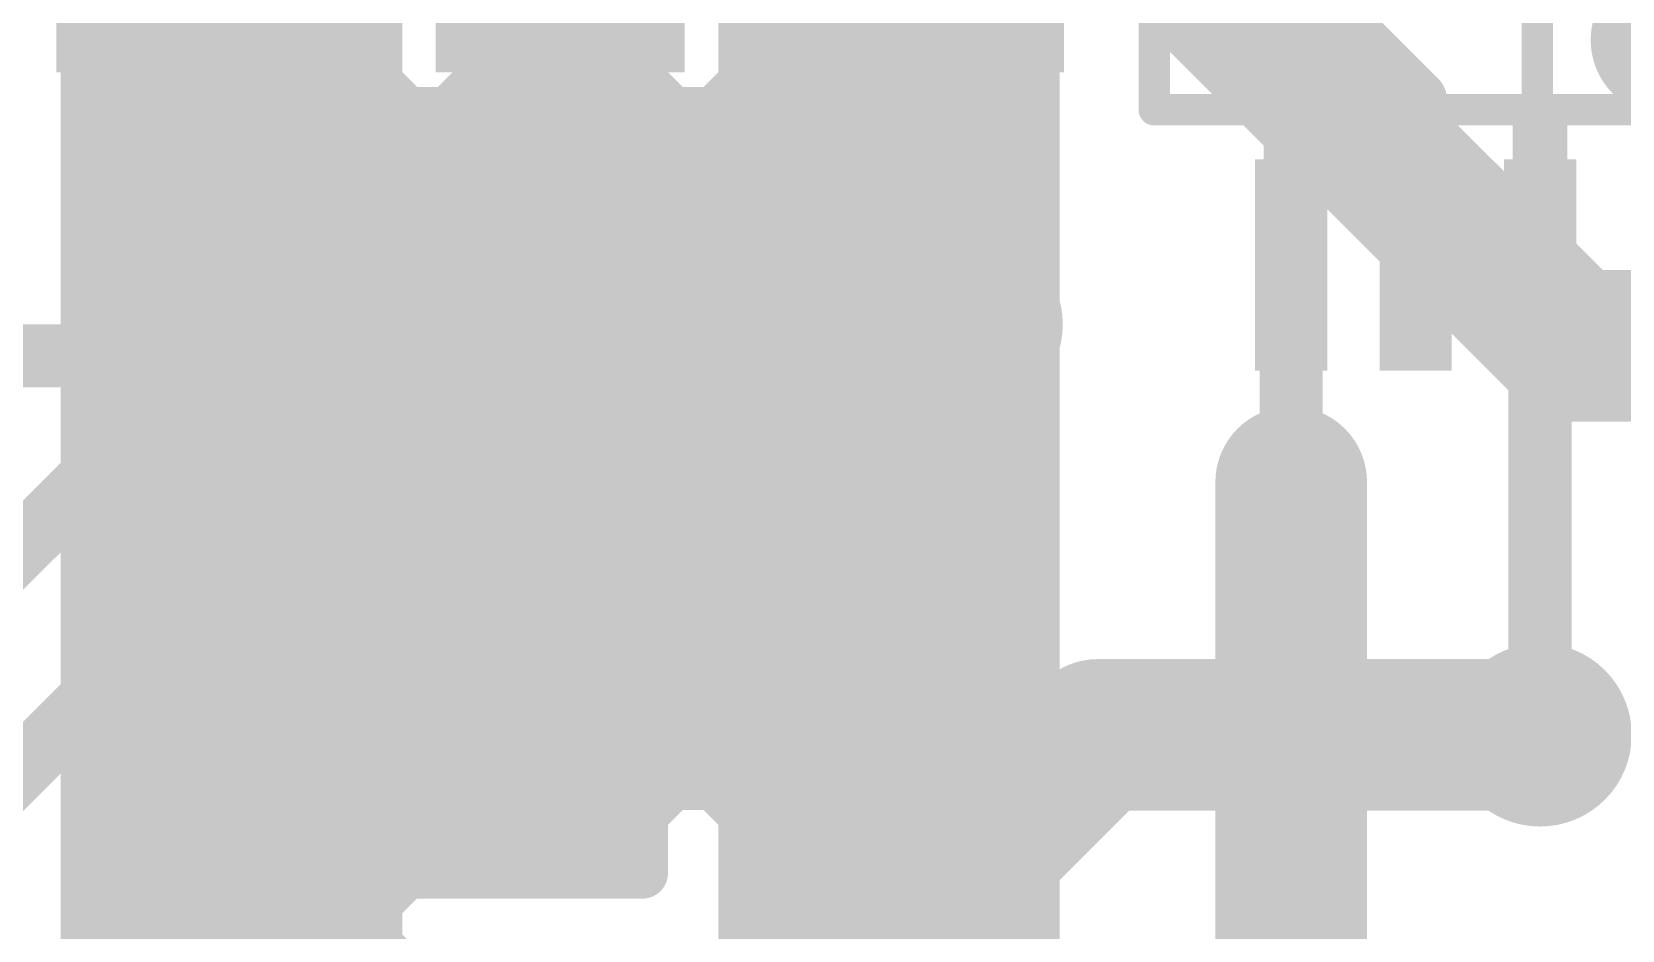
# Model space of a CAD drawing. Extents: x -34 to 73, y -20 to 26.
# Drawn here: x 6.13 to 12.52, y 7.85 to 11.46 of the extents above; entities that cross this region are included whole.
import ezdxf

# ---------------------------------------------------------------- set-up
doc = ezdxf.new("R2010")
doc.units = 0
for name, color, linetype in [('1', 12, 'CONTINUOUS'), ('16', 132, 'CONTINUOUS'), ('18', 110, 'CONTINUOUS'), ('21', 41, 'CONTINUOUS'), ('22', 40, 'CONTINUOUS'), ('51', 53, 'CONTINUOUS')]:
    doc.layers.add(name, color=color, linetype=linetype)

# ---------------------------------------------------------------- blocks, each defined once
blk = doc.blocks.new('RECT')
blk.add_solid([(-0.5, -0.5), (0.5, -0.5), (-0.5, 0.5), (0.5, 0.5)])
blk = doc.blocks.new('ROUNDV')
at = {"const_width": 0.5}
blk.add_lwpolyline([(0, -0.25, 1), (0, 0.25, 1), (0, -0.25)], format="xyb", dxfattribs=at)

msp = doc.modelspace()

# ---------------------------------------------------------------- linework, layer by layer
at = {"layer": '1'}
for points, const_width in [([(13.335, 12.065), (12.7, 11.43)], 0.6096), ([(6.731, 11.85), (6.731, 10.033)], 0.254), ([(8.255, 11.85), (8.255, 10.668)], 0.254), ([(11.0279, 11.85), (11.692, 11.1859)], 0.254), ([(11.692, 11.1859), (11.692, 10.525)], 0.254), ([(11.192, 10.525), (11.192, 9.652)], 0.254), ([(12.192, 10.525), (12.192, 8.636)], 0.254), ([(6.731, 10.033), (4.1901, 7.4921)], 0.254), ([(11.192, 9.652), (11.192, 6.35)], 0.6096)]:
    msp.add_lwpolyline(points, dxfattribs=dict(at, const_width=const_width))
for points, const_width in [([(12.5922, 11.5378, 1), (12.8078, 11.3222)], 0.3048), ([(11.7555, 11.1859, 1), (11.6285, 11.1859)], 0.127), ([(11.6471, 11.141, 1), (11.7369, 11.2308)], 0.127), ([(8.1915, 10.668, 1), (8.3185, 10.668)], 0.127), ([(11.2555, 10.525, 1), (11.1285, 10.525)], 0.127), ([(12.2555, 10.525, 1), (12.1285, 10.525)], 0.127), ([(11.6285, 10.525, 1), (11.7555, 10.525)], 0.127), ([(6.6675, 10.033, 1), (6.7945, 10.033)], 0.127), ([(6.7759, 9.9881, 1), (6.6861, 10.0779)], 0.127), ([(11.3444, 9.652, 1), (11.0396, 9.652)], 0.3048), ([(11.1285, 9.652, 1), (11.2555, 9.652)], 0.127), ([(12.1285, 8.636, 1), (12.2555, 8.636)], 0.127)]:
    msp.add_lwpolyline(points, format="xyb", dxfattribs=dict(at, const_width=const_width))
at = {"layer": '16'}
for points, const_width in [([(7.151, 15.367), (12.318, 10.2)], 0.6096), ([(3.937, 6.35), (8.255, 10.668)], 0.254), ([(12.318, 10.2), (19.19, 10.2)], 0.6096), ([(10.414, 8.636), (3.048, 1.27)], 0.6096), ([(12.192, 8.636), (10.414, 8.636)], 0.6096)]:
    msp.add_lwpolyline(points, dxfattribs=dict(at, const_width=const_width))
for points, const_width in [([(8.2999, 10.6231, 1), (8.2101, 10.7129)], 0.127), ([(12.318, 10.3524, 1), (12.318, 10.0476)], 0.3048), ([(12.2102, 10.0922, 1), (12.4258, 10.3078)], 0.3048), ([(10.414, 8.7884, 1), (10.414, 8.4836)], 0.3048), ([(10.5218, 8.5282, 1), (10.3062, 8.7438)], 0.3048), ([(12.192, 8.4836, 1), (12.192, 8.7884)], 0.3048)]:
    msp.add_lwpolyline(points, format="xyb", dxfattribs=dict(at, const_width=const_width))
at = {"layer": '21'}
for points, const_width in [([(10.642, 11.15), (10.642, 14.25)], 0.127), ([(13.742, 11.15), (10.642, 11.15)], 0.127), ([(0, 10.16), (6.35, 10.16)], 0.254)]:
    msp.add_lwpolyline(points, dxfattribs=dict(at, const_width=const_width))
for points, const_width in [([(10.642, 11.1818, 1), (10.642, 11.1182)], 0.0635), ([(10.6103, 11.15, 1), (10.6738, 11.15)], 0.0635), ([(6.35, 10.0965, 1), (6.35, 10.2235)], 0.127)]:
    msp.add_lwpolyline(points, format="xyb", dxfattribs=dict(at, const_width=const_width))
at = {"layer": '22'}
for points, const_width in [([(6.35, 10.16), (6.35, 17.78)], 0.2032), ([(6.5532, 10.16), (6.5532, 17.78)], 0.2032), ([(6.7564, 10.16), (6.7564, 17.78)], 0.2032), ([(6.9596, 10.16), (6.9596, 17.78)], 0.2032), ([(7.1628, 10.16), (7.1628, 17.78)], 0.2032), ([(7.366, 10.16), (7.366, 17.78)], 0.2032), ([(9.1948, 10.16), (9.1948, 17.78)], 0.2032), ([(9.398, 10.16), (9.398, 17.78)], 0.2032), ([(9.6012, 10.16), (9.6012, 17.78)], 0.2032), ([(9.8044, 10.16), (9.8044, 17.78)], 0.2032), ([(10.0076, 10.16), (10.0076, 17.78)], 0.2032), ([(10.16, 10.16), (10.16, 17.78)], 0.2032), ([(7.5184, 11.2588), (7.5184, 11.7831)], 0.2032), ([(8.9925, 11.7831), (8.9925, 11.2588)], 0.2032), ([(12.1809, 10.8839), (12.1809, 11.5703)], 0.127), ([(7.9756, 11.3178), (7.9248, 11.3178)], 0.2032), ([(7.9248, 11.3178), (7.9248, 11.2588)], 0.2032), ([(8.1788, 11.3178), (7.9756, 11.3178)], 0.2032), ([(7.9756, 10.16), (7.9756, 11.3178)], 0.2032), ([(8.382, 11.3178), (8.1788, 11.3178)], 0.2032), ([(8.1788, 10.16), (8.1788, 11.3178)], 0.2032), ([(8.5852, 11.3178), (8.382, 11.3178)], 0.2032), ([(8.382, 10.16), (8.382, 11.3178)], 0.2032), ([(8.5861, 11.3178), (8.5852, 11.3178)], 0.2032), ([(8.5852, 10.16), (8.5852, 11.3178)], 0.2032), ([(8.5861, 11.2588), (8.5861, 11.3178)], 0.2032), ([(7.5692, 11.208), (7.5184, 11.2588)], 0.2032), ([(7.9248, 11.2588), (7.8058, 11.1398)], 0.2032), ([(8.7051, 11.1398), (8.5861, 11.2588)], 0.2032), ([(8.9916, 11.2579), (8.8735, 11.1398)], 0.2032), ([(8.9925, 11.2588), (8.9916, 11.2579)], 0.2032), ([(8.9916, 10.16), (8.9916, 11.2579)], 0.2032), ([(7.6374, 11.1398), (7.5692, 11.208)], 0.2032), ([(7.5692, 10.16), (7.5692, 11.208)], 0.2032), ([(7.7724, 11.1398), (7.6374, 11.1398)], 0.2032), ([(7.8058, 11.1398), (7.7724, 11.1398)], 0.2032), ([(7.7724, 10.16), (7.7724, 11.1398)], 0.2032), ([(8.7884, 11.1398), (8.7051, 11.1398)], 0.2032), ([(8.8735, 11.1398), (8.7884, 11.1398)], 0.2032), ([(8.7884, 10.16), (8.7884, 11.1398)], 0.2032), ([(0, 10.16), (6.35, 10.16)], 0.254), ([(6.5532, 10.16), (6.35, 10.16)], 0.2032), ([(6.35, 0), (6.35, 10.16)], 0.2032), ([(6.7564, 10.16), (6.5532, 10.16)], 0.2032), ([(6.5532, 0), (6.5532, 10.16)], 0.2032), ([(6.9596, 10.16), (6.7564, 10.16)], 0.2032), ([(6.7564, 0), (6.7564, 10.16)], 0.2032), ([(7.1628, 10.16), (6.9596, 10.16)], 0.2032), ([(6.9596, 0), (6.9596, 10.16)], 0.2032), ([(7.366, 10.16), (7.1628, 10.16)], 0.2032), ([(7.1628, 0), (7.1628, 10.16)], 0.2032), ([(7.5692, 10.16), (7.366, 10.16)], 0.2032), ([(7.366, 0), (7.366, 10.16)], 0.2032), ([(7.7724, 10.16), (7.5692, 10.16)], 0.2032), ([(7.5692, 8.0113), (7.5692, 10.16)], 0.2032), ([(7.9756, 10.16), (7.7724, 10.16)], 0.2032), ([(7.7724, 8.0795), (7.7724, 10.16)], 0.2032), ([(8.1788, 10.16), (7.9756, 10.16)], 0.2032), ([(7.9756, 8.0795), (7.9756, 10.16)], 0.2032), ([(8.382, 10.16), (8.1788, 10.16)], 0.2032), ([(8.1788, 8.0795), (8.1788, 10.16)], 0.2032), ([(8.5852, 10.16), (8.382, 10.16)], 0.2032), ([(8.382, 8.0795), (8.382, 10.16)], 0.2032), ([(8.7884, 10.16), (8.5852, 10.16)], 0.2032), ([(8.5852, 8.0795), (8.5852, 10.16)], 0.2032), ([(8.9916, 10.16), (8.7884, 10.16)], 0.2032), ([(8.7884, 8.4354), (8.7884, 10.16)], 0.2032), ([(9.1948, 10.16), (8.9916, 10.16)], 0.2032), ([(8.9916, 8.3173), (8.9916, 10.16)], 0.2032), ([(9.398, 10.16), (9.1948, 10.16)], 0.2032), ([(9.1948, 0), (9.1948, 10.16)], 0.2032), ([(9.6012, 10.16), (9.398, 10.16)], 0.2032), ([(9.398, 0), (9.398, 10.16)], 0.2032), ([(9.8044, 10.16), (9.6012, 10.16)], 0.2032), ([(9.6012, 0), (9.6012, 10.16)], 0.2032), ([(10.0076, 10.16), (9.8044, 10.16)], 0.2032), ([(9.8044, 0), (9.8044, 10.16)], 0.2032), ([(10.16, 10.16), (10.0076, 10.16)], 0.2032), ([(10.0076, 0), (10.0076, 10.16)], 0.2032), ([(10.16, 0), (10.16, 10.16)], 0.2032), ([(8.5861, 8.3164), (8.7051, 8.4354)], 0.2032), ([(8.7051, 8.4354), (8.7884, 8.4354)], 0.2032), ([(8.7884, 8.4354), (8.8735, 8.4354)], 0.2032), ([(8.8735, 8.4354), (8.9916, 8.3173)], 0.2032), ([(8.5861, 8.0795), (8.5861, 8.3164)], 0.2032), ([(8.9916, 8.3173), (8.9925, 8.3164)], 0.2032), ([(8.9925, 8.3164), (8.9925, 7.4362)], 0.2032), ([(7.5692, 8.0113), (7.6374, 8.0795)], 0.2032), ([(7.6374, 8.0795), (7.7724, 8.0795)], 0.2032), ([(7.7724, 8.0795), (7.9756, 8.0795)], 0.2032), ([(7.9756, 8.0795), (8.1788, 8.0795)], 0.2032), ([(8.1788, 8.0795), (8.382, 8.0795)], 0.2032), ([(8.382, 8.0795), (8.5852, 8.0795)], 0.2032), ([(8.5852, 8.0795), (8.5861, 8.0795)], 0.2032), ([(7.5184, 7.9605), (7.5692, 8.0113)], 0.2032), ([(7.5184, 7.7921), (7.5184, 7.9605)], 0.2032), ([(7.5692, 7.7413), (7.5184, 7.7921)], 0.2032)]:
    msp.add_lwpolyline(points, dxfattribs=dict(at, const_width=const_width))
for points, const_width in [([(7.9248, 11.3686, 1), (7.9248, 11.267)], 0.1016), ([(7.9756, 11.3178, 1), (7.874, 11.3178)], 0.1016), ([(7.9756, 11.3686, 1), (7.9756, 11.267)], 0.1016), ([(8.0264, 11.3178, 1), (7.9248, 11.3178)], 0.1016), ([(7.9756, 11.267, 1), (7.9756, 11.3686)], 0.1016), ([(8.1788, 11.3686, 1), (8.1788, 11.267)], 0.1016), ([(8.2296, 11.3178, 1), (8.128, 11.3178)], 0.1016), ([(8.1788, 11.267, 1), (8.1788, 11.3686)], 0.1016), ([(8.382, 11.3686, 1), (8.382, 11.267)], 0.1016), ([(8.4328, 11.3178, 1), (8.3312, 11.3178)], 0.1016), ([(8.382, 11.267, 1), (8.382, 11.3686)], 0.1016), ([(8.5852, 11.3686, 1), (8.5852, 11.267)], 0.1016), ([(8.636, 11.3178, 1), (8.5344, 11.3178)], 0.1016), ([(8.6369, 11.3178, 1), (8.5353, 11.3178)], 0.1016), ([(8.5852, 11.267, 1), (8.5852, 11.3686)], 0.1016), ([(8.5861, 11.267, 1), (8.5861, 11.3686)], 0.1016), ([(7.5543, 11.2947, 1), (7.4825, 11.2229)], 0.1016), ([(7.9607, 11.2229, 1), (7.8889, 11.2947)], 0.1016), ([(8.622, 11.2947, 1), (8.5502, 11.2229)], 0.1016), ([(9.0424, 11.2579, 1), (8.9408, 11.2579)], 0.1016), ([(8.9557, 11.2938, 1), (9.0275, 11.222)], 0.1016), ([(9.0275, 11.222, 1), (8.9557, 11.2938)], 0.1016), ([(9.0284, 11.2229, 1), (8.9566, 11.2947)], 0.1016), ([(7.4676, 11.2588, 1), (7.5692, 11.2588)], 0.1016), ([(7.6051, 11.2439, 1), (7.5333, 11.1721)], 0.1016), ([(7.62, 11.208, 1), (7.5184, 11.208)], 0.1016), ([(7.5333, 11.1721, 1), (7.6051, 11.2439)], 0.1016), ([(7.874, 11.2588, 1), (7.9756, 11.2588)], 0.1016), ([(8.5353, 11.2588, 1), (8.6369, 11.2588)], 0.1016), ([(8.9417, 11.2588, 1), (9.0433, 11.2588)], 0.1016), ([(7.6374, 11.1906, 1), (7.6374, 11.089)], 0.1016), ([(7.6015, 11.1039, 1), (7.6733, 11.1757)], 0.1016), ([(7.7724, 11.1906, 1), (7.7724, 11.089)], 0.1016), ([(7.8232, 11.1398, 1), (7.7216, 11.1398)], 0.1016), ([(7.7699, 11.1757, 1), (7.8417, 11.1039)], 0.1016), ([(7.7724, 11.089, 1), (7.7724, 11.1906)], 0.1016), ([(7.8058, 11.089, 1), (7.8058, 11.1906)], 0.1016), ([(8.7051, 11.1906, 1), (8.7051, 11.089)], 0.1016), ([(8.6692, 11.1039, 1), (8.741, 11.1757)], 0.1016), ([(8.7884, 11.1906, 1), (8.7884, 11.089)], 0.1016), ([(8.8392, 11.1398, 1), (8.7376, 11.1398)], 0.1016), ([(8.7884, 11.089, 1), (8.7884, 11.1906)], 0.1016), ([(8.8376, 11.1757, 1), (8.9094, 11.1039)], 0.1016), ([(8.8735, 11.089, 1), (8.8735, 11.1906)], 0.1016), ([(12.1491, 10.8839, 1), (12.2126, 10.8839)], 0.0635), ([(6.35, 10.2108, 1), (6.35, 10.1092)], 0.1016), ([(6.4008, 10.16, 1), (6.2992, 10.16)], 0.1016), ([(6.35, 10.0965, 1), (6.35, 10.2235)], 0.127), ([(6.5532, 10.2108, 1), (6.5532, 10.1092)], 0.1016), ([(6.604, 10.16, 1), (6.5024, 10.16)], 0.1016), ([(6.5532, 10.1092, 1), (6.5532, 10.2108)], 0.1016), ([(6.7564, 10.2108, 1), (6.7564, 10.1092)], 0.1016), ([(6.8072, 10.16, 1), (6.7056, 10.16)], 0.1016), ([(6.7564, 10.1092, 1), (6.7564, 10.2108)], 0.1016), ([(6.9596, 10.2108, 1), (6.9596, 10.1092)], 0.1016), ([(7.0104, 10.16, 1), (6.9088, 10.16)], 0.1016), ([(6.9596, 10.1092, 1), (6.9596, 10.2108)], 0.1016), ([(7.1628, 10.2108, 1), (7.1628, 10.1092)], 0.1016), ([(7.2136, 10.16, 1), (7.112, 10.16)], 0.1016), ([(7.1628, 10.1092, 1), (7.1628, 10.2108)], 0.1016), ([(7.366, 10.2108, 1), (7.366, 10.1092)], 0.1016), ([(7.4168, 10.16, 1), (7.3152, 10.16)], 0.1016), ([(7.366, 10.1092, 1), (7.366, 10.2108)], 0.1016), ([(7.5692, 10.2108, 1), (7.5692, 10.1092)], 0.1016), ([(7.62, 10.16, 1), (7.5184, 10.16)], 0.1016), ([(7.5692, 10.1092, 1), (7.5692, 10.2108)], 0.1016), ([(7.7724, 10.2108, 1), (7.7724, 10.1092)], 0.1016), ([(7.8232, 10.16, 1), (7.7216, 10.16)], 0.1016), ([(7.7724, 10.1092, 1), (7.7724, 10.2108)], 0.1016), ([(7.9756, 10.2108, 1), (7.9756, 10.1092)], 0.1016), ([(8.0264, 10.16, 1), (7.9248, 10.16)], 0.1016), ([(7.9756, 10.1092, 1), (7.9756, 10.2108)], 0.1016), ([(8.1788, 10.2108, 1), (8.1788, 10.1092)], 0.1016), ([(8.2296, 10.16, 1), (8.128, 10.16)], 0.1016), ([(8.1788, 10.1092, 1), (8.1788, 10.2108)], 0.1016), ([(8.382, 10.2108, 1), (8.382, 10.1092)], 0.1016), ([(8.4328, 10.16, 1), (8.3312, 10.16)], 0.1016), ([(8.382, 10.1092, 1), (8.382, 10.2108)], 0.1016), ([(8.5852, 10.2108, 1), (8.5852, 10.1092)], 0.1016), ([(8.636, 10.16, 1), (8.5344, 10.16)], 0.1016), ([(8.5852, 10.1092, 1), (8.5852, 10.2108)], 0.1016), ([(8.7884, 10.2108, 1), (8.7884, 10.1092)], 0.1016), ([(8.8392, 10.16, 1), (8.7376, 10.16)], 0.1016), ([(8.7884, 10.1092, 1), (8.7884, 10.2108)], 0.1016), ([(8.9916, 10.2108, 1), (8.9916, 10.1092)], 0.1016), ([(9.0424, 10.16, 1), (8.9408, 10.16)], 0.1016), ([(8.9916, 10.1092, 1), (8.9916, 10.2108)], 0.1016), ([(9.1948, 10.2108, 1), (9.1948, 10.1092)], 0.1016), ([(9.2456, 10.16, 1), (9.144, 10.16)], 0.1016), ([(9.1948, 10.1092, 1), (9.1948, 10.2108)], 0.1016), ([(9.398, 10.2108, 1), (9.398, 10.1092)], 0.1016), ([(9.4488, 10.16, 1), (9.3472, 10.16)], 0.1016), ([(9.398, 10.1092, 1), (9.398, 10.2108)], 0.1016), ([(9.6012, 10.2108, 1), (9.6012, 10.1092)], 0.1016), ([(9.652, 10.16, 1), (9.5504, 10.16)], 0.1016), ([(9.6012, 10.1092, 1), (9.6012, 10.2108)], 0.1016), ([(9.8044, 10.2108, 1), (9.8044, 10.1092)], 0.1016), ([(9.8552, 10.16, 1), (9.7536, 10.16)], 0.1016), ([(9.8044, 10.1092, 1), (9.8044, 10.2108)], 0.1016), ([(10.0076, 10.2108, 1), (10.0076, 10.1092)], 0.1016), ([(10.0584, 10.16, 1), (9.9568, 10.16)], 0.1016), ([(10.0076, 10.1092, 1), (10.0076, 10.2108)], 0.1016), ([(10.2108, 10.16, 1), (10.1092, 10.16)], 0.1016), ([(10.16, 10.1092, 1), (10.16, 10.2108)], 0.1016), ([(6.2992, 10.16, 1), (6.4008, 10.16)], 0.1016), ([(6.5024, 10.16, 1), (6.604, 10.16)], 0.1016), ([(6.7056, 10.16, 1), (6.8072, 10.16)], 0.1016), ([(6.9088, 10.16, 1), (7.0104, 10.16)], 0.1016), ([(7.112, 10.16, 1), (7.2136, 10.16)], 0.1016), ([(7.3152, 10.16, 1), (7.4168, 10.16)], 0.1016), ([(7.5184, 10.16, 1), (7.62, 10.16)], 0.1016), ([(7.7216, 10.16, 1), (7.8232, 10.16)], 0.1016), ([(7.9248, 10.16, 1), (8.0264, 10.16)], 0.1016), ([(8.128, 10.16, 1), (8.2296, 10.16)], 0.1016), ([(8.3312, 10.16, 1), (8.4328, 10.16)], 0.1016), ([(8.5344, 10.16, 1), (8.636, 10.16)], 0.1016), ([(8.7376, 10.16, 1), (8.8392, 10.16)], 0.1016), ([(8.9408, 10.16, 1), (9.0424, 10.16)], 0.1016), ([(9.144, 10.16, 1), (9.2456, 10.16)], 0.1016), ([(9.3472, 10.16, 1), (9.4488, 10.16)], 0.1016), ([(9.5504, 10.16, 1), (9.652, 10.16)], 0.1016), ([(9.7536, 10.16, 1), (9.8552, 10.16)], 0.1016), ([(9.9568, 10.16, 1), (10.0584, 10.16)], 0.1016), ([(10.1092, 10.16, 1), (10.2108, 10.16)], 0.1016), ([(8.7051, 8.4862, 1), (8.7051, 8.3846)], 0.1016), ([(8.741, 8.3995, 1), (8.6692, 8.4713)], 0.1016), ([(8.7884, 8.4862, 1), (8.7884, 8.3846)], 0.1016), ([(8.7884, 8.3846, 1), (8.7884, 8.4862)], 0.1016), ([(8.9094, 8.4713, 1), (8.8376, 8.3995)], 0.1016), ([(8.8735, 8.3846, 1), (8.8735, 8.4862)], 0.1016), ([(8.7376, 8.4354, 1), (8.8392, 8.4354)], 0.1016), ([(8.6369, 8.3164, 1), (8.5353, 8.3164)], 0.1016), ([(8.5502, 8.3523, 1), (8.622, 8.2805)], 0.1016), ([(9.0275, 8.3532, 1), (8.9557, 8.2814)], 0.1016), ([(9.0433, 8.3164, 1), (8.9417, 8.3164)], 0.1016), ([(8.9557, 8.2814, 1), (9.0275, 8.3532)], 0.1016), ([(8.9566, 8.2805, 1), (9.0284, 8.3523)], 0.1016), ([(8.9408, 8.3173, 1), (9.0424, 8.3173)], 0.1016), ([(7.6374, 8.1303, 1), (7.6374, 8.0287)], 0.1016), ([(7.6733, 8.0436, 1), (7.6015, 8.1154)], 0.1016), ([(7.7724, 8.1303, 1), (7.7724, 8.0287)], 0.1016), ([(7.7724, 8.0287, 1), (7.7724, 8.1303)], 0.1016), ([(7.9756, 8.1303, 1), (7.9756, 8.0287)], 0.1016), ([(7.9756, 8.0287, 1), (7.9756, 8.1303)], 0.1016), ([(8.1788, 8.1303, 1), (8.1788, 8.0287)], 0.1016), ([(8.1788, 8.0287, 1), (8.1788, 8.1303)], 0.1016), ([(8.382, 8.1303, 1), (8.382, 8.0287)], 0.1016), ([(8.382, 8.0287, 1), (8.382, 8.1303)], 0.1016), ([(8.5852, 8.1303, 1), (8.5852, 8.0287)], 0.1016), ([(8.5852, 8.0287, 1), (8.5852, 8.1303)], 0.1016), ([(8.5861, 8.0287, 1), (8.5861, 8.1303)], 0.1016), ([(7.7216, 8.0795, 1), (7.8232, 8.0795)], 0.1016), ([(7.9248, 8.0795, 1), (8.0264, 8.0795)], 0.1016), ([(8.128, 8.0795, 1), (8.2296, 8.0795)], 0.1016), ([(8.3312, 8.0795, 1), (8.4328, 8.0795)], 0.1016), ([(8.5344, 8.0795, 1), (8.636, 8.0795)], 0.1016), ([(8.5353, 8.0795, 1), (8.6369, 8.0795)], 0.1016), ([(7.5692, 7.9605, 1), (7.4676, 7.9605)], 0.1016), ([(7.5333, 8.0472, 1), (7.6051, 7.9754)], 0.1016), ([(7.5184, 8.0113, 1), (7.62, 8.0113)], 0.1016), ([(7.6051, 7.9754, 1), (7.5333, 8.0472)], 0.1016), ([(7.4825, 7.9964, 1), (7.5543, 7.9246)], 0.1016), ([(7.5543, 7.828, 1), (7.4825, 7.7562)], 0.1016)]:
    msp.add_lwpolyline(points, format="xyb", dxfattribs=dict(at, const_width=const_width))

# ---------------------------------------------------------------- block references
at = {"layer": '1', "xscale": 1.1}
for p, rotation in [((6.731, 11.85), 270), ((8.255, 11.85), 270), ((9.779, 11.85), 90)]:
    msp.add_blockref('RECT', p, dxfattribs=dict(at, rotation=rotation))
at = {"layer": '1', "xscale": 0.85, "yscale": 0.29, "rotation": 270}
for p in [(11.192, 10.525), (11.692, 10.525), (12.192, 10.525)]:
    msp.add_blockref('RECT', p, dxfattribs=at)
at = {"layer": '18', "xscale": 0.7366, "yscale": 0.7366}
for p in [(8.255, 10.668), (8.255, 10.668), (9.906, 10.287), (9.906, 10.287), (12.192, 8.636), (12.192, 8.636)]:
    msp.add_blockref('ROUNDV', p, dxfattribs=at)
at = {"layer": '51', "xscale": 0.95, "yscale": 0.22, "rotation": 90}
for p in [(11.192, 10.625), (11.692, 10.625), (12.192, 10.625)]:
    msp.add_blockref('RECT', p, dxfattribs=at)

doc.saveas('drawing.dxf')
